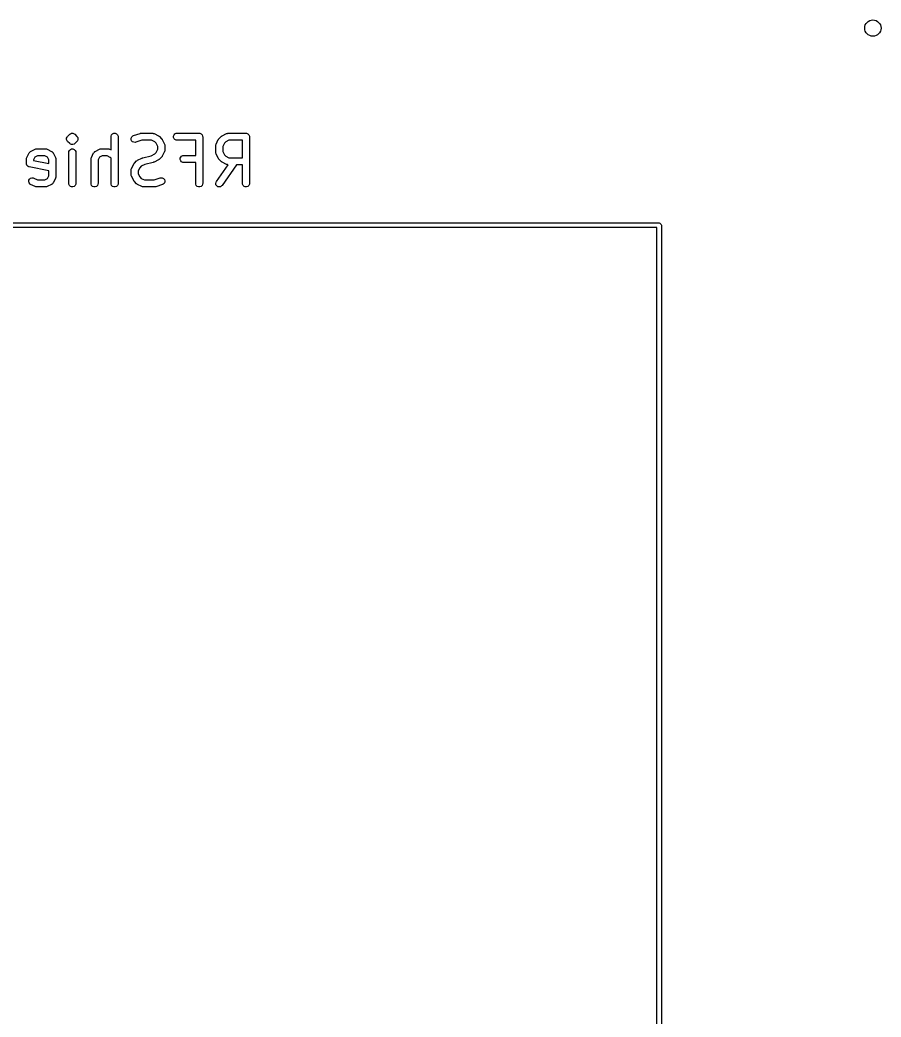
# Model space of a CAD drawing. Extents: x -2.56 to 2.01, y 0.39 to 3.96.
# Drawn here: x 1.282 to 2.007, y 1.167 to 2.007 of the extents above; entities that cross this region are included whole.
import ezdxf

# ---------------------------------------------------------------- set-up
doc = ezdxf.new("R2010")
doc.units = 0
doc.header["$MEASUREMENT"] = 0
doc.layers.add('BLACK', color=7, linetype='CONTINUOUS')

msp = doc.modelspace()

# ---------------------------------------------------------------- linework, layer by layer
at = {"layer": 'BLACK', "linetype": 'CONTINUOUS'}
for p, q in [((1.32117, 1.90722), (1.32161, 1.90828)), ((1.32117, 1.90607), (1.32117, 1.90722)), ((1.32161, 1.90828), (1.32197, 1.90873)), ((1.32197, 1.90873), (1.32385, 1.91061)), ((1.32385, 1.91061), (1.3243, 1.91097)), ((1.3243, 1.91097), (1.32536, 1.91141)), ((1.32536, 1.91141), (1.32651, 1.91141)), ((1.32651, 1.91141), (1.32651, 1.91141)), ((1.32651, 1.91141), (1.32758, 1.91097)), ((1.32758, 1.91097), (1.32802, 1.91061)), ((1.32802, 1.91061), (1.3299, 1.90873)), ((1.3299, 1.90873), (1.33027, 1.90828)), ((1.33027, 1.90828), (1.33049, 1.90774)), ((1.33049, 1.90774), (1.33071, 1.90722)), ((1.33071, 1.90722), (1.33071, 1.90607)), ((1.3586, 1.90852), (1.35866, 1.90909)), ((1.3586, 1.89736), (1.3586, 1.90852)), ((1.35866, 1.90909), (1.3591, 1.91016)), ((1.3591, 1.91016), (1.35992, 1.91097)), ((1.35992, 1.91097), (1.36098, 1.91141)), ((1.36098, 1.91141), (1.36213, 1.91141)), ((1.36213, 1.91141), (1.3632, 1.91097)), ((1.3632, 1.91097), (1.36401, 1.91016)), ((1.36401, 1.91016), (1.36445, 1.90909)), ((1.36445, 1.90909), (1.36451, 1.90852)), ((1.36451, 1.90852), (1.36451, 1.86915)), ((1.3755, 1.90627), (1.37558, 1.90742)), ((1.37558, 1.90742), (1.3761, 1.90845)), ((1.3761, 1.90845), (1.37697, 1.90921)), ((1.37697, 1.90921), (1.3775, 1.90945)), ((1.3775, 1.90945), (1.38312, 1.91132)), ((1.38312, 1.91132), (1.38341, 1.91139)), ((1.38341, 1.91139), (1.38348, 1.91141)), ((1.38348, 1.91141), (1.38358, 1.91143)), ((1.38358, 1.91143), (1.38368, 1.91145)), ((1.38368, 1.91145), (1.38376, 1.91144)), ((1.38376, 1.91144), (1.38405, 1.91147)), ((1.38405, 1.91147), (1.39343, 1.91147)), ((1.39343, 1.91147), (1.394, 1.91141)), ((1.394, 1.91141), (1.3941, 1.91137)), ((1.3941, 1.91137), (1.39421, 1.91137)), ((1.39421, 1.91137), (1.39475, 1.91116)), ((1.39475, 1.91116), (1.3985, 1.90929)), ((1.3985, 1.90929), (1.39875, 1.90913)), ((1.39875, 1.90913), (1.39882, 1.9091)), ((1.39882, 1.9091), (1.3989, 1.90903)), ((1.3989, 1.90903), (1.39899, 1.90898)), ((1.39899, 1.90898), (1.39904, 1.90892)), ((1.39904, 1.90892), (1.39927, 1.90873)), ((1.39927, 1.90873), (1.40114, 1.90686)), ((1.40114, 1.90686), (1.40133, 1.90663)), ((1.40133, 1.90663), (1.40138, 1.90658)), ((1.40138, 1.90658), (1.40144, 1.90649)), ((1.41115, 1.90909), (1.4116, 1.91016)), ((1.41115, 1.90794), (1.41115, 1.90909)), ((1.4116, 1.90688), (1.41115, 1.90794)), ((1.4116, 1.91016), (1.41241, 1.91097)), ((1.41241, 1.90606), (1.4116, 1.90688)), ((1.41241, 1.91097), (1.41347, 1.91141)), ((1.41347, 1.91141), (1.41405, 1.91147)), ((1.41405, 1.91147), (1.4328, 1.91147)), ((1.4328, 1.91147), (1.43337, 1.91141)), ((1.43337, 1.91141), (1.43444, 1.91097)), ((1.43444, 1.91097), (1.43525, 1.91016)), ((1.43525, 1.91016), (1.43569, 1.90909)), ((1.43569, 1.90909), (1.43575, 1.90852)), ((1.43575, 1.90852), (1.43575, 1.86915)), ((1.44916, 1.90649), (1.44921, 1.90658)), ((1.44921, 1.90658), (1.44927, 1.90663)), ((1.44927, 1.90663), (1.44946, 1.90686)), ((1.44946, 1.90686), (1.45133, 1.90873)), ((1.45133, 1.90873), (1.45156, 1.90892)), ((1.45156, 1.90892), (1.45161, 1.90898)), ((1.45161, 1.90898), (1.4517, 1.90903)), ((1.4517, 1.90903), (1.45178, 1.9091)), ((1.45178, 1.9091), (1.45185, 1.90913)), ((1.45185, 1.90913), (1.4521, 1.90929)), ((1.4521, 1.90929), (1.45585, 1.91116)), ((1.45585, 1.91116), (1.45639, 1.91137)), ((1.45639, 1.91137), (1.4565, 1.91137)), ((1.4565, 1.91137), (1.45659, 1.91141)), ((1.45659, 1.91141), (1.45717, 1.91147)), ((1.45717, 1.91147), (1.47217, 1.91147)), ((1.47217, 1.91147), (1.47274, 1.91141)), ((1.47274, 1.91141), (1.47381, 1.91097)), ((1.47381, 1.91097), (1.47462, 1.91016)), ((1.47462, 1.91016), (1.47506, 1.90909)), ((1.47506, 1.90909), (1.47512, 1.90852)), ((1.47512, 1.90852), (1.47512, 1.86915)), ((1.29462, 1.89804), (1.29516, 1.89824)), ((1.29516, 1.89824), (1.29527, 1.89825)), ((1.29527, 1.89825), (1.29536, 1.89829)), ((1.29536, 1.89829), (1.29594, 1.89835)), ((1.29594, 1.89835), (1.30344, 1.89835)), ((1.30344, 1.89835), (1.30402, 1.89829)), ((1.30402, 1.89829), (1.30411, 1.89825)), ((1.30411, 1.89825), (1.30422, 1.89824)), ((1.30422, 1.89824), (1.30476, 1.89804)), ((1.32161, 1.905), (1.32117, 1.90607)), ((1.32197, 1.90456), (1.32161, 1.905)), ((1.32385, 1.90268), (1.32197, 1.90456)), ((1.3243, 1.90231), (1.32385, 1.90268)), ((1.32536, 1.90187), (1.3243, 1.90231)), ((1.3243, 1.89785), (1.32536, 1.89829)), ((1.32651, 1.90187), (1.32536, 1.90187)), ((1.32536, 1.90187), (1.32536, 1.90187)), ((1.32536, 1.89829), (1.32651, 1.89829)), ((1.32758, 1.90231), (1.32651, 1.90187)), ((1.32651, 1.90187), (1.32651, 1.90187)), ((1.32651, 1.89829), (1.32758, 1.89785)), ((1.32802, 1.90268), (1.32758, 1.90231)), ((1.3299, 1.90456), (1.32802, 1.90268)), ((1.33027, 1.905), (1.3299, 1.90456)), ((1.33071, 1.90607), (1.33027, 1.905)), ((1.34899, 1.89804), (1.34953, 1.89824)), ((1.34953, 1.89824), (1.34963, 1.89825)), ((1.34963, 1.89825), (1.34973, 1.89829)), ((1.34973, 1.89829), (1.35031, 1.89835)), ((1.35031, 1.89835), (1.35593, 1.89835)), ((1.35593, 1.89835), (1.35651, 1.89829)), ((1.35651, 1.89829), (1.35661, 1.89825)), ((1.35661, 1.89825), (1.35671, 1.89824)), ((1.35671, 1.89824), (1.35725, 1.89804)), ((1.37586, 1.90518), (1.3755, 1.90627)), ((1.37662, 1.90431), (1.37586, 1.90518)), ((1.37765, 1.9038), (1.37662, 1.90431)), ((1.3788, 1.90371), (1.37765, 1.9038)), ((1.37936, 1.90384), (1.3788, 1.90371)), ((1.38453, 1.90557), (1.37936, 1.90384)), ((1.39273, 1.90557), (1.38453, 1.90557)), ((1.39543, 1.90422), (1.39273, 1.90557)), ((1.39663, 1.90302), (1.39543, 1.90422)), ((1.39797, 1.90032), (1.39663, 1.90302)), ((1.39797, 1.89797), (1.39797, 1.90032)), ((1.40144, 1.90649), (1.40151, 1.90641)), ((1.40151, 1.90641), (1.40154, 1.90634)), ((1.40154, 1.90634), (1.40169, 1.90609)), ((1.40169, 1.90609), (1.40357, 1.90234)), ((1.40357, 1.90234), (1.40377, 1.9018)), ((1.40377, 1.9018), (1.40378, 1.90169)), ((1.40378, 1.90169), (1.40382, 1.9016)), ((1.40382, 1.9016), (1.40388, 1.90102)), ((1.40388, 1.90102), (1.40388, 1.89727)), ((1.41347, 1.90562), (1.41241, 1.90606)), ((1.41405, 1.90557), (1.41347, 1.90562)), ((1.42985, 1.90557), (1.41405, 1.90557)), ((1.42985, 1.89272), (1.42985, 1.90557)), ((1.44672, 1.90102), (1.44677, 1.9016)), ((1.44672, 1.8954), (1.44672, 1.90102)), ((1.44677, 1.9016), (1.44682, 1.90169)), ((1.44682, 1.9018), (1.44703, 1.90234)), ((1.44682, 1.90169), (1.44682, 1.9018)), ((1.44703, 1.90234), (1.4489, 1.90609)), ((1.4489, 1.90609), (1.44906, 1.90634)), ((1.44906, 1.90634), (1.44909, 1.90641)), ((1.44909, 1.90641), (1.44916, 1.90649)), ((1.45397, 1.90302), (1.45262, 1.90032)), ((1.45262, 1.90032), (1.45262, 1.89609)), ((1.45517, 1.90422), (1.45397, 1.90302)), ((1.45787, 1.90557), (1.45517, 1.90422)), ((1.46922, 1.90557), (1.45787, 1.90557)), ((1.46922, 1.89085), (1.46922, 1.90557)), ((1.28736, 1.88977), (1.28742, 1.89035)), ((1.28742, 1.89035), (1.28746, 1.89045)), ((1.28746, 1.89045), (1.28747, 1.89055)), ((1.28747, 1.89055), (1.28767, 1.89109)), ((1.28767, 1.89109), (1.28955, 1.89484)), ((1.28955, 1.89484), (1.28961, 1.89494)), ((1.28961, 1.89494), (1.28963, 1.89498)), ((1.28963, 1.89498), (1.28967, 1.89504)), ((1.28967, 1.89504), (1.28986, 1.89533)), ((1.28986, 1.89533), (1.29014, 1.89557)), ((1.29014, 1.89557), (1.29038, 1.89585)), ((1.29038, 1.89585), (1.29067, 1.89604)), ((1.29067, 1.89604), (1.29073, 1.89609)), ((1.29073, 1.89609), (1.29077, 1.8961)), ((1.29077, 1.8961), (1.29087, 1.89616)), ((1.29087, 1.89616), (1.29462, 1.89804)), ((1.29439, 1.89132), (1.29327, 1.88907)), ((1.29664, 1.89244), (1.29439, 1.89132)), ((1.30274, 1.89244), (1.29664, 1.89244)), ((1.30499, 1.89132), (1.30274, 1.89244)), ((1.30476, 1.89804), (1.30851, 1.89616)), ((1.30611, 1.88907), (1.30499, 1.89132)), ((1.30851, 1.89616), (1.30861, 1.8961)), ((1.30861, 1.8961), (1.30865, 1.89609)), ((1.30865, 1.89609), (1.30871, 1.89604)), ((1.30871, 1.89604), (1.309, 1.89585)), ((1.309, 1.89585), (1.30924, 1.89557)), ((1.30924, 1.89557), (1.30952, 1.89533)), ((1.30952, 1.89533), (1.3097, 1.89504)), ((1.3097, 1.89504), (1.30975, 1.89498)), ((1.30975, 1.89498), (1.30977, 1.89494)), ((1.30977, 1.89494), (1.30983, 1.89484)), ((1.30983, 1.89484), (1.3117, 1.89109)), ((1.3117, 1.89109), (1.31191, 1.89055)), ((1.31191, 1.89055), (1.31192, 1.89045)), ((1.31192, 1.89045), (1.31196, 1.89035)), ((1.31196, 1.89035), (1.31202, 1.88977)), ((1.32298, 1.8954), (1.32304, 1.89597)), ((1.32298, 1.86915), (1.32298, 1.8954)), ((1.32304, 1.89597), (1.32348, 1.89704)), ((1.32348, 1.89704), (1.3243, 1.89785)), ((1.32758, 1.89785), (1.32839, 1.89704)), ((1.32839, 1.89704), (1.32883, 1.89597)), ((1.32883, 1.89597), (1.32889, 1.8954)), ((1.32889, 1.8954), (1.32889, 1.86915)), ((1.34173, 1.88977), (1.34179, 1.89035)), ((1.34179, 1.89035), (1.34183, 1.89045)), ((1.34183, 1.89045), (1.34184, 1.89055)), ((1.34184, 1.89055), (1.34204, 1.89109)), ((1.34204, 1.89109), (1.34392, 1.89484)), ((1.34392, 1.89484), (1.34398, 1.89494)), ((1.34398, 1.89494), (1.34399, 1.89498)), ((1.34399, 1.89498), (1.34404, 1.89504)), ((1.34404, 1.89504), (1.34423, 1.89533)), ((1.34423, 1.89533), (1.34451, 1.89557)), ((1.34451, 1.89557), (1.34475, 1.89585)), ((1.34475, 1.89585), (1.34504, 1.89604)), ((1.34504, 1.89604), (1.3451, 1.89609)), ((1.3451, 1.89609), (1.34514, 1.8961)), ((1.34514, 1.8961), (1.34524, 1.89616)), ((1.34524, 1.89616), (1.34899, 1.89804)), ((1.34876, 1.89132), (1.34764, 1.88907)), ((1.35101, 1.89244), (1.34876, 1.89132)), ((1.35524, 1.89244), (1.35101, 1.89244)), ((1.35793, 1.89109), (1.35524, 1.89244)), ((1.35725, 1.89804), (1.3586, 1.89736)), ((1.3586, 1.89042), (1.35793, 1.89109)), ((1.3586, 1.86915), (1.3586, 1.89042)), ((1.38086, 1.88866), (1.38461, 1.89054)), ((1.38461, 1.89054), (1.38465, 1.89055)), ((1.38465, 1.89055), (1.38467, 1.89057)), ((1.38467, 1.89057), (1.38491, 1.89065)), ((1.38491, 1.89065), (1.38515, 1.89074)), ((1.38515, 1.89074), (1.38517, 1.89075)), ((1.38517, 1.89075), (1.38521, 1.89076)), ((1.38521, 1.89076), (1.3924, 1.89256)), ((1.3924, 1.89256), (1.39543, 1.89407)), ((1.39543, 1.89407), (1.39663, 1.89527)), ((1.39663, 1.89527), (1.39797, 1.89797)), ((1.40114, 1.89143), (1.39927, 1.88956)), ((1.40133, 1.89166), (1.40114, 1.89143)), ((1.40138, 1.89171), (1.40133, 1.89166)), ((1.40144, 1.8918), (1.40138, 1.89171)), ((1.40151, 1.89188), (1.40144, 1.8918)), ((1.40154, 1.89195), (1.40151, 1.89188)), ((1.40169, 1.8922), (1.40154, 1.89195)), ((1.40357, 1.89595), (1.40169, 1.8922)), ((1.40377, 1.89649), (1.40357, 1.89595)), ((1.40378, 1.8966), (1.40377, 1.89649)), ((1.40382, 1.89669), (1.40378, 1.8966)), ((1.40388, 1.89727), (1.40382, 1.89669)), ((1.41678, 1.89035), (1.41722, 1.89141)), ((1.41678, 1.8892), (1.41678, 1.89035)), ((1.41722, 1.89141), (1.41803, 1.89223)), ((1.41803, 1.89223), (1.4191, 1.89267)), ((1.4191, 1.89267), (1.41967, 1.89272)), ((1.41967, 1.89272), (1.42985, 1.89272)), ((1.44677, 1.89482), (1.44672, 1.8954)), ((1.44682, 1.89472), (1.44677, 1.89482)), ((1.44682, 1.89462), (1.44682, 1.89472)), ((1.44703, 1.89408), (1.44682, 1.89462)), ((1.4489, 1.89033), (1.44703, 1.89408)), ((1.44906, 1.89008), (1.4489, 1.89033)), ((1.44909, 1.89001), (1.44906, 1.89008)), ((1.44916, 1.88992), (1.44909, 1.89001)), ((1.44921, 1.88984), (1.44916, 1.88992)), ((1.44927, 1.88978), (1.44921, 1.88984)), ((1.44946, 1.88956), (1.44927, 1.88978)), ((1.45262, 1.89609), (1.45397, 1.8934)), ((1.45397, 1.8934), (1.45517, 1.8922)), ((1.45517, 1.8922), (1.45787, 1.89085)), ((1.45787, 1.89085), (1.46922, 1.89085)), ((1.28736, 1.88602), (1.28736, 1.88977)), ((1.28742, 1.88545), (1.28736, 1.88602)), ((1.28753, 1.88518), (1.28742, 1.88545)), ((1.28759, 1.88489), (1.28753, 1.88518)), ((1.28775, 1.88465), (1.28759, 1.88489)), ((1.28786, 1.88438), (1.28775, 1.88465)), ((1.28807, 1.88418), (1.28786, 1.88438)), ((1.28823, 1.88394), (1.28807, 1.88418)), ((1.28847, 1.88377), (1.28823, 1.88394)), ((1.28868, 1.88357), (1.28847, 1.88377)), ((1.28894, 1.88346), (1.28868, 1.88357)), ((1.28918, 1.88329), (1.28894, 1.88346)), ((1.28974, 1.88313), (1.28918, 1.88329)), ((1.30611, 1.87985), (1.28974, 1.88313)), ((1.29327, 1.88907), (1.29327, 1.88844)), ((1.29327, 1.88844), (1.30611, 1.88587)), ((1.30611, 1.88587), (1.30611, 1.88907)), ((1.31202, 1.88977), (1.31202, 1.87477)), ((1.34173, 1.86915), (1.34173, 1.88977)), ((1.34764, 1.88907), (1.34764, 1.86915)), ((1.37558, 1.88118), (1.37579, 1.88172)), ((1.37579, 1.88172), (1.37766, 1.88547)), ((1.37766, 1.88547), (1.37782, 1.88572)), ((1.37782, 1.88572), (1.37785, 1.88579)), ((1.37785, 1.88579), (1.37792, 1.88587)), ((1.37792, 1.88587), (1.37797, 1.88596)), ((1.37797, 1.88596), (1.37803, 1.88601)), ((1.37803, 1.88601), (1.37822, 1.88623)), ((1.37822, 1.88623), (1.38009, 1.88811)), ((1.38009, 1.88811), (1.38032, 1.8883)), ((1.38032, 1.8883), (1.38037, 1.88835)), ((1.38037, 1.88835), (1.38046, 1.88841)), ((1.38046, 1.88841), (1.38054, 1.88848)), ((1.38054, 1.88848), (1.38061, 1.88851)), ((1.38061, 1.88851), (1.38086, 1.88866)), ((1.38273, 1.8824), (1.38138, 1.8797)), ((1.38393, 1.8836), (1.38273, 1.8824)), ((1.38696, 1.88511), (1.38393, 1.8836)), ((1.39414, 1.88691), (1.38696, 1.88511)), ((1.39419, 1.88692), (1.39414, 1.88691)), ((1.39421, 1.88692), (1.39419, 1.88692)), ((1.39445, 1.88702), (1.39421, 1.88692)), ((1.39469, 1.8871), (1.39445, 1.88702)), ((1.39471, 1.88711), (1.39469, 1.8871)), ((1.39475, 1.88713), (1.39471, 1.88711)), ((1.3985, 1.88901), (1.39475, 1.88713)), ((1.39875, 1.88916), (1.3985, 1.88901)), ((1.39882, 1.88919), (1.39875, 1.88916)), ((1.3989, 1.88926), (1.39882, 1.88919)), ((1.39899, 1.88931), (1.3989, 1.88926)), ((1.39904, 1.88937), (1.39899, 1.88931)), ((1.39927, 1.88956), (1.39904, 1.88937)), ((1.41722, 1.88813), (1.41678, 1.8892)), ((1.41803, 1.88732), (1.41722, 1.88813)), ((1.4191, 1.88688), (1.41803, 1.88732)), ((1.41967, 1.88682), (1.4191, 1.88688)), ((1.42985, 1.88682), (1.41967, 1.88682)), ((1.42985, 1.86915), (1.42985, 1.88682)), ((1.44725, 1.87084), (1.45713, 1.88495)), ((1.45133, 1.88768), (1.44946, 1.88956)), ((1.45156, 1.8875), (1.45133, 1.88768)), ((1.45161, 1.88744), (1.45156, 1.8875)), ((1.4517, 1.88738), (1.45161, 1.88744)), ((1.45178, 1.88732), (1.4517, 1.88738)), ((1.45185, 1.88729), (1.45178, 1.88732)), ((1.4521, 1.88713), (1.45185, 1.88729)), ((1.46433, 1.88494), (1.45209, 1.86746)), ((1.45585, 1.88526), (1.4521, 1.88713)), ((1.45639, 1.88505), (1.45585, 1.88526)), ((1.4565, 1.88504), (1.45639, 1.88505)), ((1.45659, 1.885), (1.4565, 1.88504)), ((1.45713, 1.88495), (1.45659, 1.885)), ((1.46922, 1.88494), (1.46433, 1.88494)), ((1.46922, 1.86915), (1.46922, 1.88494)), ((1.28986, 1.87283), (1.29073, 1.87359)), ((1.29073, 1.87359), (1.29182, 1.87395)), ((1.29182, 1.87395), (1.29297, 1.87387)), ((1.29297, 1.87387), (1.29351, 1.87366)), ((1.29351, 1.87366), (1.29664, 1.8721)), ((1.30274, 1.8721), (1.30499, 1.87322)), ((1.30499, 1.87322), (1.30611, 1.87547)), ((1.30611, 1.87547), (1.30611, 1.87985)), ((1.3117, 1.87345), (1.30983, 1.8697)), ((1.31191, 1.87399), (1.3117, 1.87345)), ((1.31192, 1.8741), (1.31191, 1.87399)), ((1.31196, 1.8742), (1.31192, 1.8741)), ((1.31202, 1.87477), (1.31196, 1.8742)), ((1.37548, 1.8804), (1.37553, 1.88097)), ((1.37548, 1.87665), (1.37548, 1.8804)), ((1.37553, 1.87607), (1.37548, 1.87665)), ((1.37553, 1.88097), (1.37557, 1.88107)), ((1.37557, 1.87597), (1.37553, 1.87607)), ((1.37557, 1.88107), (1.37558, 1.88118)), ((1.37558, 1.87587), (1.37557, 1.87597)), ((1.37579, 1.87533), (1.37558, 1.87587)), ((1.37766, 1.87158), (1.37579, 1.87533)), ((1.38138, 1.8797), (1.38138, 1.87735)), ((1.38138, 1.87735), (1.38273, 1.87465)), ((1.38273, 1.87465), (1.38393, 1.87345)), ((1.38393, 1.87345), (1.38663, 1.8721)), ((1.39482, 1.8721), (1.39999, 1.87382)), ((1.39999, 1.87382), (1.40056, 1.87395)), ((1.40056, 1.87395), (1.40171, 1.87387)), ((1.40171, 1.87387), (1.40274, 1.87336)), ((1.40274, 1.87336), (1.40349, 1.87249)), ((1.28926, 1.87065), (1.28934, 1.8718)), ((1.28963, 1.86956), (1.28926, 1.87065)), ((1.28934, 1.8718), (1.28986, 1.87283)), ((1.29038, 1.86869), (1.28963, 1.86956)), ((1.29087, 1.86838), (1.29038, 1.86869)), ((1.29462, 1.86651), (1.29087, 1.86838)), ((1.29516, 1.8663), (1.29462, 1.86651)), ((1.29527, 1.86629), (1.29516, 1.8663)), ((1.29536, 1.86625), (1.29527, 1.86629)), ((1.29594, 1.8662), (1.29536, 1.86625)), ((1.30344, 1.8662), (1.29594, 1.8662)), ((1.29664, 1.8721), (1.30274, 1.8721)), ((1.30402, 1.86625), (1.30344, 1.8662)), ((1.30411, 1.86629), (1.30402, 1.86625)), ((1.30422, 1.8663), (1.30411, 1.86629)), ((1.30476, 1.86651), (1.30422, 1.8663)), ((1.30851, 1.86838), (1.30476, 1.86651)), ((1.30861, 1.86844), (1.30851, 1.86838)), ((1.30865, 1.86846), (1.30861, 1.86844)), ((1.30871, 1.86851), (1.30865, 1.86846)), ((1.309, 1.86869), (1.30871, 1.86851)), ((1.30924, 1.86897), (1.309, 1.86869)), ((1.30952, 1.86921), (1.30924, 1.86897)), ((1.3097, 1.8695), (1.30952, 1.86921)), ((1.30975, 1.86956), (1.3097, 1.8695)), ((1.30977, 1.86961), (1.30975, 1.86956)), ((1.30983, 1.8697), (1.30977, 1.86961)), ((1.32304, 1.86857), (1.32298, 1.86915)), ((1.32348, 1.86751), (1.32304, 1.86857)), ((1.3243, 1.86669), (1.32348, 1.86751)), ((1.32536, 1.86625), (1.3243, 1.86669)), ((1.32651, 1.86625), (1.32536, 1.86625)), ((1.32758, 1.86669), (1.32651, 1.86625)), ((1.32839, 1.86751), (1.32758, 1.86669)), ((1.32883, 1.86857), (1.32839, 1.86751)), ((1.32889, 1.86915), (1.32883, 1.86857)), ((1.34179, 1.86857), (1.34173, 1.86915)), ((1.34223, 1.86751), (1.34179, 1.86857)), ((1.34304, 1.86669), (1.34223, 1.86751)), ((1.34411, 1.86625), (1.34304, 1.86669)), ((1.34526, 1.86625), (1.34411, 1.86625)), ((1.34632, 1.86669), (1.34526, 1.86625)), ((1.34714, 1.86751), (1.34632, 1.86669)), ((1.34758, 1.86857), (1.34714, 1.86751)), ((1.34764, 1.86915), (1.34758, 1.86857)), ((1.35866, 1.86857), (1.3586, 1.86915)), ((1.3591, 1.86751), (1.35866, 1.86857)), ((1.35992, 1.86669), (1.3591, 1.86751)), ((1.36098, 1.86625), (1.35992, 1.86669)), ((1.36213, 1.86625), (1.36098, 1.86625)), ((1.3632, 1.86669), (1.36213, 1.86625)), ((1.36401, 1.86751), (1.3632, 1.86669)), ((1.36445, 1.86857), (1.36401, 1.86751)), ((1.36451, 1.86915), (1.36445, 1.86857)), ((1.37782, 1.87133), (1.37766, 1.87158)), ((1.37785, 1.87126), (1.37782, 1.87133)), ((1.37792, 1.87118), (1.37785, 1.87126)), ((1.37797, 1.87109), (1.37792, 1.87118)), ((1.37803, 1.87104), (1.37797, 1.87109)), ((1.37822, 1.87081), (1.37803, 1.87104)), ((1.38009, 1.86894), (1.37822, 1.87081)), ((1.38032, 1.86875), (1.38009, 1.86894)), ((1.38037, 1.86869), (1.38032, 1.86875)), ((1.38046, 1.86863), (1.38037, 1.86869)), ((1.38054, 1.86857), (1.38046, 1.86863)), ((1.38061, 1.86854), (1.38054, 1.86857)), ((1.38086, 1.86838), (1.38061, 1.86854)), ((1.38461, 1.86651), (1.38086, 1.86838)), ((1.38515, 1.8663), (1.38461, 1.86651)), ((1.38525, 1.86629), (1.38515, 1.8663)), ((1.38535, 1.86625), (1.38525, 1.86629)), ((1.38593, 1.8662), (1.38535, 1.86625)), ((1.3953, 1.8662), (1.38593, 1.8662)), ((1.38663, 1.8721), (1.39482, 1.8721)), ((1.39559, 1.86622), (1.3953, 1.8662)), ((1.39567, 1.86622), (1.39559, 1.86622)), ((1.39577, 1.86624), (1.39567, 1.86622)), ((1.39588, 1.86625), (1.39577, 1.86624)), ((1.39595, 1.86628), (1.39588, 1.86625)), ((1.39624, 1.86635), (1.39595, 1.86628)), ((1.40186, 1.86822), (1.39624, 1.86635)), ((1.40239, 1.86846), (1.40186, 1.86822)), ((1.40326, 1.86921), (1.40239, 1.86846)), ((1.40377, 1.87024), (1.40326, 1.86921)), ((1.40349, 1.87249), (1.40386, 1.87139)), ((1.40386, 1.87139), (1.40377, 1.87024)), ((1.4299, 1.86857), (1.42985, 1.86915)), ((1.43034, 1.86751), (1.4299, 1.86857)), ((1.43116, 1.86669), (1.43034, 1.86751)), ((1.43222, 1.86625), (1.43116, 1.86669)), ((1.43337, 1.86625), (1.43222, 1.86625)), ((1.43444, 1.86669), (1.43337, 1.86625)), ((1.43525, 1.86751), (1.43444, 1.86669)), ((1.43569, 1.86857), (1.43525, 1.86751)), ((1.43575, 1.86915), (1.43569, 1.86857)), ((1.44672, 1.86921), (1.44697, 1.87034)), ((1.44692, 1.86808), (1.44672, 1.86921)), ((1.44754, 1.86711), (1.44692, 1.86808)), ((1.44697, 1.87034), (1.44725, 1.87084)), ((1.44848, 1.86645), (1.44754, 1.86711)), ((1.44961, 1.8662), (1.44848, 1.86645)), ((1.45074, 1.8664), (1.44961, 1.8662)), ((1.45171, 1.86702), (1.45074, 1.8664)), ((1.45209, 1.86746), (1.45171, 1.86702)), ((1.46927, 1.86857), (1.46922, 1.86915)), ((1.46971, 1.86751), (1.46927, 1.86857)), ((1.47053, 1.86669), (1.46971, 1.86751)), ((1.47159, 1.86625), (1.47053, 1.86669)), ((1.47274, 1.86625), (1.47159, 1.86625)), ((1.47381, 1.86669), (1.47274, 1.86625)), ((1.47462, 1.86751), (1.47381, 1.86669)), ((1.47506, 1.86857), (1.47462, 1.86751)), ((1.47512, 1.86915), (1.47506, 1.86857)), ((0.56009, 1.83587), (1.81994, 1.83587)), ((1.81797, 1.83194), (0.56206, 1.83194)), ((1.81797, 0.57603), (1.81797, 1.83194)), ((1.81994, 1.83587), (1.82069, 1.83572)), ((1.82069, 1.83572), (1.82176, 1.83466)), ((1.82176, 1.83466), (1.82191, 1.83391)), ((1.82191, 1.83391), (1.82191, 0.57406))]:
    msp.add_line(p, q, dxfattribs=at)
at = {"layer": 'BLACK'}
msp.add_circle((2, 2), 0.00689, dxfattribs=at)
msp.add_circle((2, 2), 0.00689, dxfattribs=at)

doc.saveas('drawing.dxf')
